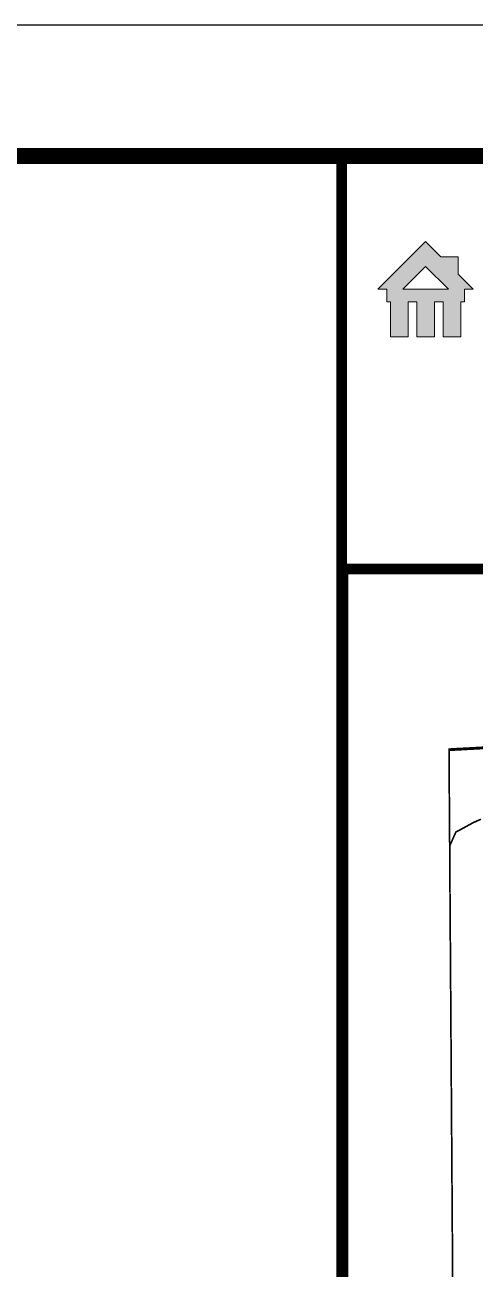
# Model space of a CAD drawing. Header units: millimetres. Extents: x 434053 to 1059003, y -2417481 to 936527.
# Drawn here: x 565893 to 567610, y -2230270 to -2225526 of the extents above; entities that cross this region are included whole.
import ezdxf
from ezdxf.lldxf.tags import DXFTag

# ---------------------------------------------------------------- set-up
doc = ezdxf.new("R2010")
doc.units = ezdxf.units.MM
doc.header["$LTSCALE"] = 1000
doc.header["$MEASUREMENT"] = 0
doc.linetypes.add('示意图$0$DASHDOT', pattern=[25.4, 12.7, -6.35, 0, -6.35])
for name, color, linetype in [('_U+56FE_U+5C42 1', 7, 'Continuous'), ('A-ANNO-TTLB', 7, 'Continuous'), ('TITLIN', 7, 'Continuous'), ('图框层', 3, 'Continuous'), ('图签 A1$0$净用地范围线', 6, 'Continuous'), ('建筑轮廓-首层平台', 90, 'Continuous'), ('示意图$0$净用地范围线', 6, 'Continuous'), ('示意图$0$图签 A1$0$净用地范围线', 6, 'Continuous')]:
    doc.layers.add(name, color=color, linetype=linetype)
tags = doc.linetypes.add('图签 A1$0$DASHDOT', pattern=[1, 0.5, -0.25, 0, -0.25]).pattern_tags.tags
tags[10:11] = [DXFTag(74, 4), DXFTag(75, 0), DXFTag(340, '0'), DXFTag(46, 1.0), DXFTag(50, 0.0), DXFTag(44, 0.0), DXFTag(45, 0.0)]
tags[8:9] = [DXFTag(74, 4), DXFTag(75, 0), DXFTag(340, '0'), DXFTag(46, 1.0), DXFTag(50, 0.0), DXFTag(44, 0.0), DXFTag(45, 0.0)]
tags[6:7] = [DXFTag(74, 4), DXFTag(75, 0), DXFTag(340, '0'), DXFTag(46, 1.0), DXFTag(50, 0.0), DXFTag(44, 0.0), DXFTag(45, 0.0)]
tags[4:5] = [DXFTag(74, 4), DXFTag(75, 0), DXFTag(340, '0'), DXFTag(46, 1.0), DXFTag(50, 0.0), DXFTag(44, 0.0), DXFTag(45, 0.0)]
tags = doc.linetypes.add('示意图$0$图签 A1$0$DASHDOT', pattern=[1, 0.5, -0.25, 0, -0.25]).pattern_tags.tags
tags[10:11] = [DXFTag(74, 4), DXFTag(75, 0), DXFTag(340, '0'), DXFTag(46, 1.0), DXFTag(50, 0.0), DXFTag(44, 0.0), DXFTag(45, 0.0)]
tags[8:9] = [DXFTag(74, 4), DXFTag(75, 0), DXFTag(340, '0'), DXFTag(46, 1.0), DXFTag(50, 0.0), DXFTag(44, 0.0), DXFTag(45, 0.0)]
tags[6:7] = [DXFTag(74, 4), DXFTag(75, 0), DXFTag(340, '0'), DXFTag(46, 1.0), DXFTag(50, 0.0), DXFTag(44, 0.0), DXFTag(45, 0.0)]
tags[4:5] = [DXFTag(74, 4), DXFTag(75, 0), DXFTag(340, '0'), DXFTag(46, 1.0), DXFTag(50, 0.0), DXFTag(44, 0.0), DXFTag(45, 0.0)]

# ---------------------------------------------------------------- blocks, each defined once
blk = doc.blocks.new('asdfgafg示意图')
at = {"layer": '示意图$0$净用地范围线', "linetype": '示意图$0$DASHDOT', "ltscale": 0.2, "const_width": 0.5}
blk.add_lwpolyline([(711485.13, 2542337.34), (711482.82, 2542336.34), (711479.48, 2542334.5), (711477.48, 2542333.43), (711475.59, 2542329.21), (711475.59, 2542329.21), (711476.77, 2542157.32)], dxfattribs=at)
at = {"layer": '示意图$0$图签 A1$0$净用地范围线', "color": 1, "linetype": '示意图$0$图签 A1$0$DASHDOT', "ltscale": 10, "const_width": 0.5}
blk.add_lwpolyline([(711673.28, 2542181.81, -0.027114), (711674.79, 2542367.88), (711612.48, 2542349.31), (711598.82, 2542385.32), (711549.02, 2542368.98), (711485.39, 2542359.23), (711475.39, 2542358.7), (711476.77, 2542157.32), (711486.69, 2542149.05), (711673.28, 2542181.81)], format="xyb", close=True, dxfattribs=at)
blk = doc.blocks.new('asdfgafgA$C68E668AA')
at = {"layer": '图签 A1$0$净用地范围线', "color": 1, "linetype": '图签 A1$0$DASHDOT', "ltscale": 0.3, "const_width": 0.0625}
blk.add_lwpolyline([(23.321, 4.097, -0.027114), (23.511, 27.355), (15.721, 25.034), (14.014, 29.536), (7.789, 27.493), (-0.165, 26.275), (-1.415, 26.208), (-1.242, 1.036), (-0.002, 0.002), (23.321, 4.097)], format="xyb", close=True, dxfattribs=at)
at = {"xscale": 0.125236813593198, "yscale": 0.125236813593198, "zscale": 0.125236813593198, "rotation": 1.642517962813575e-05}
blk.add_blockref('asdfgafg示意图', (-89104.235, -318370.672), dxfattribs=at)
blk = doc.blocks.new('asdfgafglogo2021h')
at = {"layer": '_U+56FE_U+5C42 1', "true_color": 0xd7000f}
h = blk.add_hatch(color=12, dxfattribs=at)
h.paths.add_polyline_path([(393429.7, -17635.6), (393496.6, -17635.6), (393381.8, -17520.8), (393381.8, -17386.9), (393247.9, -17386.9), (393133.1, -17272.1), (392769.5, -17635.6), (392836.5, -17635.6), (392836.5, -17731.3), (392865.2, -17731.3), (392865.2, -17999.2), (392999.2, -17999.2), (392999.2, -17731.3), (393066.1, -17731.3), (393066.1, -17999.2), (393200.1, -17999.2), (393200.1, -17731.3), (393267, -17731.3), (393267, -17999.2), (393401, -17999.2), (393401, -17731.3), (393429.7, -17731.3)])
h.paths.add_polyline_path([(393307.2, -17635.6), (392959, -17635.6), (393133.1, -17461.5)])
at = {"layer": '_U+56FE_U+5C42 1', "lineweight": 0}
for points in [[(393429.7, -17635.6), (393496.6, -17635.6), (393381.8, -17520.8), (393381.8, -17386.9), (393247.9, -17386.9), (393133.1, -17272.1), (392769.5, -17635.6), (392836.5, -17635.6), (392836.5, -17731.3), (392865.2, -17731.3), (392865.2, -17999.2), (392999.2, -17999.2), (392999.2, -17731.3), (393066.1, -17731.3), (393066.1, -17999.2), (393200.1, -17999.2), (393200.1, -17731.3), (393267, -17731.3), (393267, -17999.2), (393401, -17999.2), (393401, -17731.3), (393429.7, -17731.3), (393429.7, -17635.6)], [(393307.2, -17635.6), (392959, -17635.6), (393133.1, -17461.5), (393307.2, -17635.6)]]:
    blk.add_lwpolyline(points, dxfattribs=at)
at = {"layer": 'TITLIN', "const_width": 80}
for points in [[(392492.5, -16619.2), (392492.5, -19768.5)], [(392492.5, -19768.5), (398992.5, -19768.5)]]:
    blk.add_lwpolyline(points, dxfattribs=at)
blk = doc.blocks.new('asdfgafg21GZ_LABEL3')
at = {"xscale": 0.01, "yscale": 0.01, "zscale": 0.01}
blk.add_blockref('asdfgafglogo2021h', (-3989.925, 166.192), dxfattribs=at)
blk = doc.blocks.new('asdfdfsdh')
at = {"const_width": 40}
for points in [[(27625.4, 3750), (11266.1, 3750)], [(27625.4, 3750), (27625.4, 500)], [(27625.4, 3750), (27625.4, 500)]]:
    blk.add_lwpolyline(points, dxfattribs=at)
at = {"layer": 'A-ANNO-TTLB'}
blk.add_lwpolyline([(0, 42050), (29700, 42050), (29700, 0), (0, 0)], close=True, dxfattribs=at)
for points, const_width in [([(500, 40800), (500, 500), (29200, 500), (29200, 40800)], 60), ([(27625.4, 3741.5), (27625.4, 491.5), (23600, 491.5), (23600, 3741.5)], 33.3)]:
    blk.add_lwpolyline(points, close=True, dxfattribs=dict(at, const_width=const_width))
at = {"layer": '图框层', "xscale": 50.00000001002963, "yscale": 50.00000001002963, "zscale": 50.00000001002963, "rotation": 270}
blk.add_blockref('asdfgafg21GZ_LABEL3', (29200, 500), dxfattribs=at)
at = {"layer": '建筑轮廓-首层平台', "xscale": 100, "yscale": 100, "zscale": 100, "rotation": 270}
blk.add_blockref('asdfgafgA$C68E668AA', (24313.2, 3199.1), dxfattribs=at)
blk = doc.blocks.new('ASDFADFGAF')
blk.add_lwpolyline([(0, 28700), (12350, 28700), (12350, 0), (0, 0)], close=True)

msp = doc.modelspace()

# ---------------------------------------------------------------- block references
at = {"rotation": 90}
msp.add_blockref('asdfdfsdh', (570850.9, -2255226.3), dxfattribs=at)
msp.add_blockref('ASDFADFGAF', (554750.9, -2254726.3))

doc.saveas('drawing.dxf')
